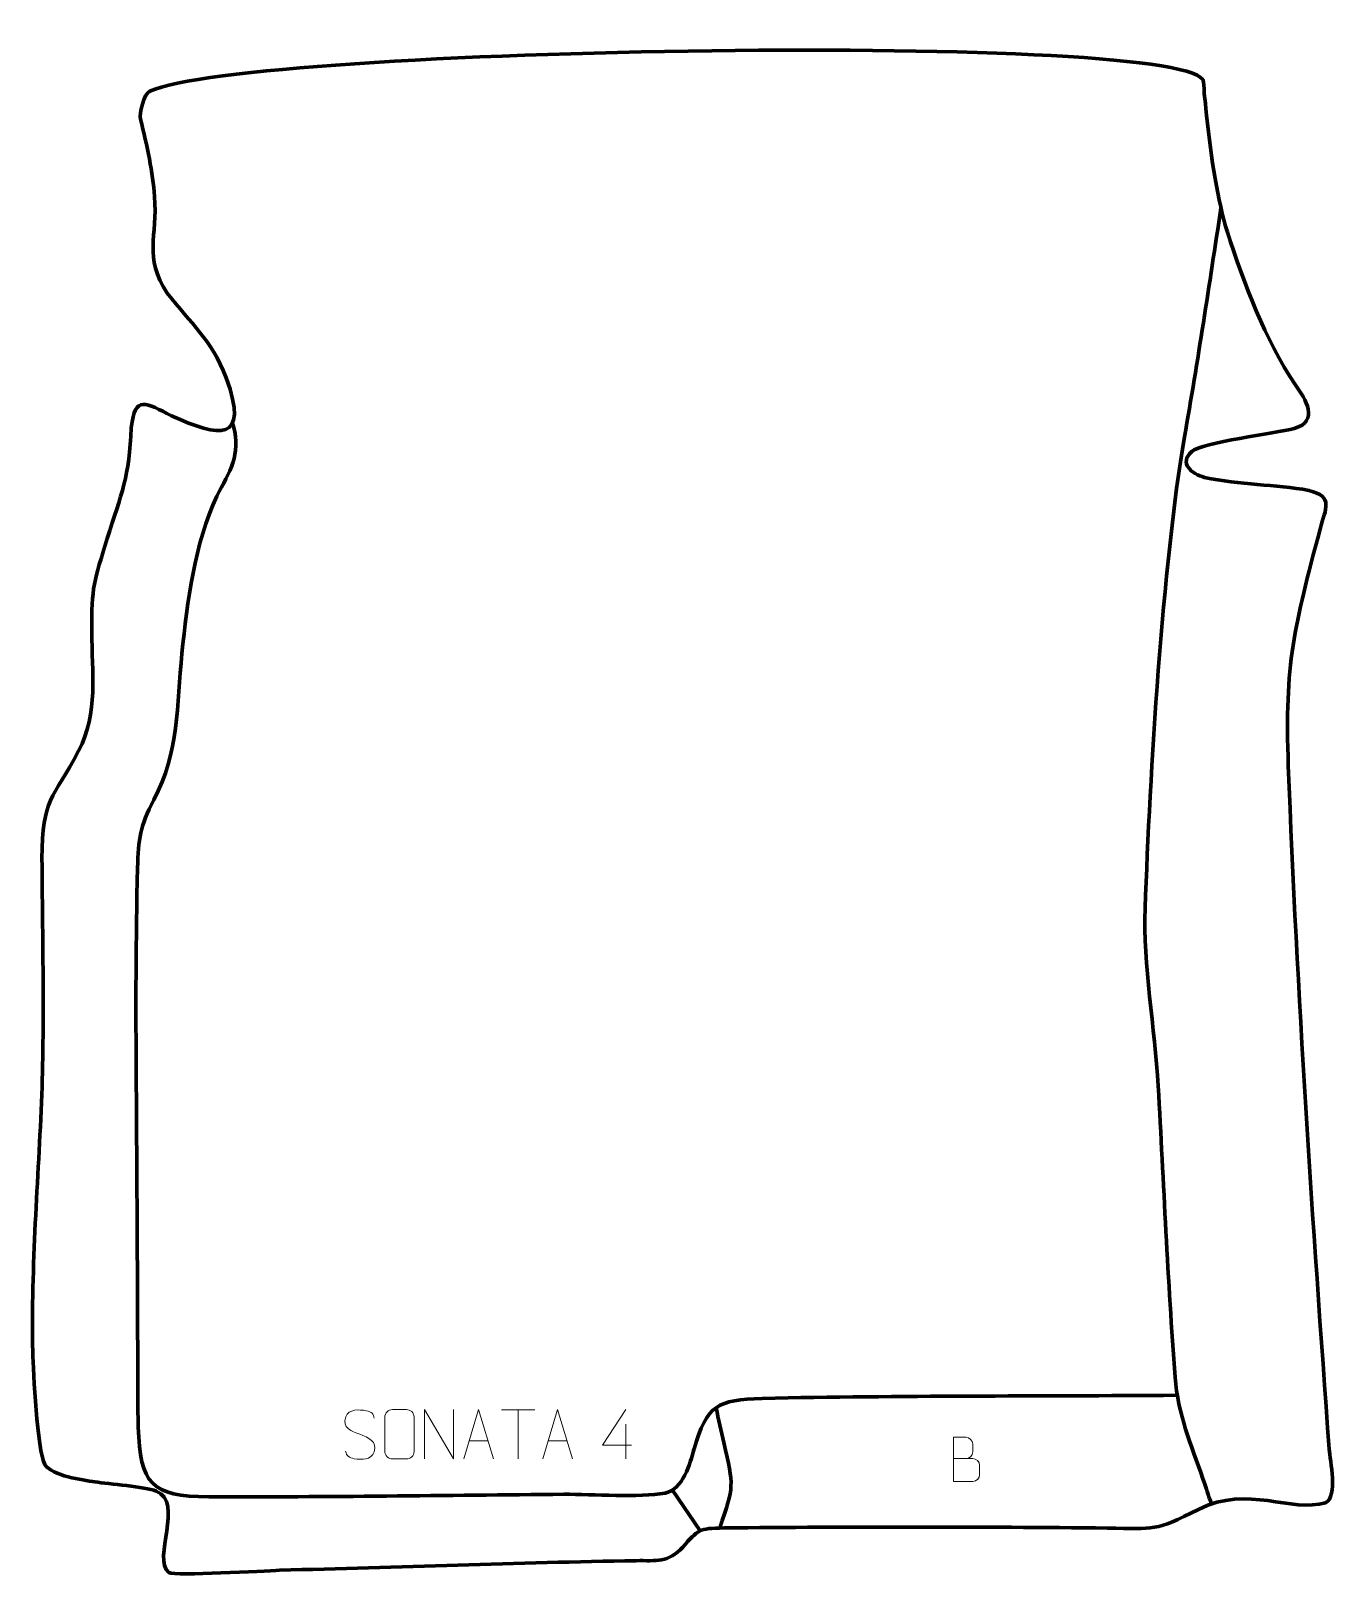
# Model space of a CAD drawing. Header units: millimetres. Extents: x -535 to 126, y -29 to 752.
import ezdxf

# ---------------------------------------------------------------- set-up
doc = ezdxf.new("R2010")
doc.units = ezdxf.units.MM
doc.header["$MEASUREMENT"] = 0
doc.layers.add('layer 2', color=7, linetype='Continuous')
doc.layers.add('layer 3', color=7, linetype='Continuous')

msp = doc.modelspace()

# ---------------------------------------------------------------- linework, layer by layer
at = {"layer": 'layer 2', "color": 142, "lineweight": 158}
for points, knots in [([(66.4491, 662.722), (60.4729, 624.1223), (54.8158, 585.4652), (47.9877, 547.0068), (47.9877, 547.0068), (36.7904, 481.8975), (30.5123, 376.355), (28.0734, 308.7067), (28.0734, 308.7067), (27.0376, 279.9731), (33.0191, 248.0172), (34.6875, 218.7123), (34.6875, 218.7123), (37.4845, 169.5861), (39.5167, 120.4494), (43.229, 71.3747), (43.229, 71.3747), (44.711, 52.3338), (51.2895, 37.6511), (57.3197, 19.9283), (57.3197, 19.9283), (58.7447, 15.6996), (60.1691, 11.4708), (61.592, 7.2414)], [0, 0, 0, 0, 0.14285714, 0.14285714, 0.14285714, 0.14285714, 0.28571429, 0.28571429, 0.28571429, 0.28571429, 0.42857143, 0.42857143, 0.42857143, 0.42857143, 0.57142857, 0.57142857, 0.57142857, 0.57142857, 0.71428571, 0.71428571, 0.71428571, 0.71428571, 1, 1, 1, 1]), ([(43.8831, 62.2152), (-25.8382, 61.691), (-95.9079, 62.1298), (-165.5767, 60.6544), (-165.5767, 60.6544), (-188.1112, 59.9842), (-193.6863, 57.259), (-199.9927, 35.1315), (-199.9927, 35.1315), (-202.2058, 27.3665), (-205.5803, 14.6698), (-214.7221, 12.7673), (-214.7221, 12.7673), (-227.8584, 10.3729), (-251.064, 12.2497), (-265.8377, 12.1215), (-265.8377, 12.1215), (-325.6736, 11.5991), (-385.5641, 10.7279), (-445.3987, 10.8475), (-445.3987, 10.8475), (-474.9923, 10.9067), (-480.1488, 17.6912), (-481.1298, 46.1563), (-481.1298, 46.1563), (-481.1298, 46.1563), (-481.2012, 48.228), (-481.2012, 48.228), (-481.2012, 48.228), (-481.2012, 48.228), (-481.2637, 50.247), (-481.2637, 50.247), (-481.2637, 50.247), (-481.5286, 59.8158), (-481.3879, 69.4012), (-481.3966, 78.9734), (-481.3966, 78.9734), (-481.532, 126.7169), (-481.8507, 174.4981), (-482.1589, 222.2428), (-482.1589, 222.2428), (-482.3943, 257.8295), (-482.4023, 293.3784), (-481.5095, 328.9581), (-481.5095, 328.9581), (-481.1246, 343.7771), (-480.2313, 350.133), (-473.273, 363.4703), (-473.273, 363.4703), (-460.4862, 387.456), (-461.5587, 411.2406), (-459.0713, 437.4013), (-459.0713, 437.4013), (-456.3886, 463.7886), (-452.6201, 492.9161), (-441.3593, 517.1293), (-441.3593, 517.1293), (-435.0013, 529.2639), (-429.0441, 538.103), (-432.9849, 552.33), (-432.9849, 552.33), (-432.9849, 552.33), (-433.5261, 553.8724), (-433.5261, 553.8724)], [0, 0, 0, 0, 0.05882353, 0.05882353, 0.05882353, 0.05882353, 0.11764706, 0.11764706, 0.11764706, 0.11764706, 0.17647059, 0.17647059, 0.17647059, 0.17647059, 0.23529412, 0.23529412, 0.23529412, 0.23529412, 0.29411765, 0.29411765, 0.29411765, 0.29411765, 0.35294118, 0.35294118, 0.35294118, 0.35294118, 0.41176471, 0.41176471, 0.41176471, 0.41176471, 0.47058824, 0.47058824, 0.47058824, 0.47058824, 0.52941176, 0.52941176, 0.52941176, 0.52941176, 0.58823529, 0.58823529, 0.58823529, 0.58823529, 0.64705882, 0.64705882, 0.64705882, 0.64705882, 0.70588235, 0.70588235, 0.70588235, 0.70588235, 0.76470588, 0.76470588, 0.76470588, 0.76470588, 0.82352941, 0.82352941, 0.82352941, 0.82352941, 0.88235294, 0.88235294, 0.88235294, 0.88235294, 1, 1, 1, 1]), ([(-187.0818, -4.9319), (-179.6669, 16.9071), (-179.9538, 15.7236), (-185.0275, 38.3949), (-185.0275, 38.3949), (-186.337, 44.2464), (-187.6692, 50.0738), (-188.8499, 55.9537)], [0, 0, 0, 0, 0.33333333, 0.33333333, 0.33333333, 0.33333333, 1, 1, 1, 1])]:
    msp.add_open_spline(points, degree=3, knots=knots, dxfattribs=at)
at = {"layer": 'layer 2', "color": 250, "lineweight": 9}
for points, knots in [([(-369.0185, 42.4878), (-373.2668, 43.9582), (-378.1749, 45.754), (-376.1698, 51.2743), (-376.1698, 51.2743), (-374.6663, 55.4142), (-369.4527, 55.0257), (-365.8491, 54.4246), (-365.8491, 54.4246), (-362.9885, 53.9474), (-362.1238, 52.7342), (-361.8132, 50.6501)], [0, 0, 0, 0, 0.25, 0.25, 0.25, 0.25, 0.5, 0.5, 0.5, 0.5, 1, 1, 1, 1]), ([(-352.5381, 54.9642), (-350.2124, 54.9642), (-347.8863, 54.9642), (-345.5602, 54.9642), (-345.5602, 54.9642), (-343.6136, 54.9998), (-341.6222, 53.5082), (-341.5955, 51.0706), (-341.5955, 51.0706), (-341.5959, 45.3237), (-341.5959, 39.5764), (-341.5955, 33.8287), (-341.5955, 33.8287), (-341.7353, 31.5053), (-343.4125, 30.0257), (-345.5602, 30.0149), (-345.5602, 30.0149), (-347.8921, 30.0153), (-350.224, 30.0153), (-352.5555, 30.0149), (-352.5555, 30.0149), (-354.4805, 29.9095), (-356.4526, 31.794), (-356.4414, 33.8113), (-356.4414, 33.8113), (-356.4411, 39.5814), (-356.4411, 45.3511), (-356.4414, 51.1204), (-356.4414, 51.1204), (-356.4372, 53.2585), (-354.6905, 54.9777), (-352.5381, 54.9642)], [0, 0, 0, 0, 0.11111111, 0.11111111, 0.11111111, 0.11111111, 0.22222222, 0.22222222, 0.22222222, 0.22222222, 0.33333333, 0.33333333, 0.33333333, 0.33333333, 0.44444444, 0.44444444, 0.44444444, 0.44444444, 0.55555556, 0.55555556, 0.55555556, 0.55555556, 0.66666667, 0.66666667, 0.66666667, 0.66666667, 0.77777778, 0.77777778, 0.77777778, 0.77777778, 1, 1, 1, 1]), ([(-336.3459, 30.011), (-336.3459, 30.011), (-336.3459, 54.9645), (-336.3459, 54.9645), (-336.3459, 54.9645), (-336.3459, 54.9645), (-321.6911, 30.011), (-321.6911, 30.011), (-321.6911, 30.011), (-321.6911, 30.011), (-321.6911, 54.9645), (-321.6911, 54.9645)], [0, 0, 0, 0, 0.25, 0.25, 0.25, 0.25, 0.5, 0.5, 0.5, 0.5, 1, 1, 1, 1]), ([(-316.489, 30.011), (-316.489, 30.011), (-309.118, 54.9645), (-309.118, 54.9645), (-309.118, 54.9645), (-309.118, 54.9645), (-301.5481, 30.011), (-301.5481, 30.011)], [0, 0, 0, 0, 0.33333333, 0.33333333, 0.33333333, 0.33333333, 1, 1, 1, 1]), ([(-276.489, 30.011), (-276.489, 30.011), (-269.118, 54.9645), (-269.118, 54.9645), (-269.118, 54.9645), (-269.118, 54.9645), (-261.5481, 30.011), (-261.5481, 30.011)], [0, 0, 0, 0, 0.33333333, 0.33333333, 0.33333333, 0.33333333, 1, 1, 1, 1]), ([(-231.6078, 36.9043), (-231.6078, 36.9043), (-246.4295, 36.9043), (-246.4295, 36.9043), (-246.4295, 36.9043), (-246.4295, 36.9043), (-234.5519, 54.9748), (-234.5519, 54.9748)], [0, 0, 0, 0, 0.33333333, 0.33333333, 0.33333333, 0.33333333, 1, 1, 1, 1]), ([(-369.0185, 42.4877), (-364.9999, 40.841), (-359.9704, 38.9527), (-361.8044, 33.5924), (-361.8044, 33.5924), (-363.2642, 29.326), (-368.175, 29.5827), (-371.9011, 30.1374), (-371.9011, 30.1374), (-374.6511, 30.5472), (-375.872, 31.7607), (-376.25, 33.8729)], [0, 0, 0, 0, 0.25, 0.25, 0.25, 0.25, 0.5, 0.5, 0.5, 0.5, 1, 1, 1, 1]), ([(-68.8729, 30.2201), (-65.6139, 30.2205), (-62.3545, 30.2205), (-59.0948, 30.2201), (-59.0948, 30.2201), (-57.3255, 30.2046), (-55.6026, 28.6496), (-55.6026, 26.8138), (-55.6026, 26.8138), (-55.6029, 25.803), (-55.6029, 23.0717), (-55.6026, 22.0606), (-55.6026, 22.0606), (-55.5867, 20.3965), (-56.968, 18.5927), (-59.0474, 18.6079), (-59.0474, 18.6079), (-62.3074, 18.6082), (-65.5671, 18.6082), (-68.8264, 18.6079), (-68.8264, 18.6079), (-68.8264, 26.0583), (-68.8264, 33.5084), (-68.8264, 40.9582), (-68.8264, 40.9582), (-66.7003, 40.9582), (-64.5739, 40.9582), (-62.4474, 40.9582), (-62.4474, 40.9582), (-60.9419, 40.974), (-59.0639, 39.2628), (-59.048, 37.5051), (-59.048, 37.5051), (-59.0484, 35.6545), (-59.0484, 35.5238), (-59.048, 33.6729), (-59.048, 33.6729), (-59.0326, 31.8223), (-60.6935, 30.2046), (-62.4939, 30.2201)], [0, 0, 0, 0, 0.09090909, 0.09090909, 0.09090909, 0.09090909, 0.18181818, 0.18181818, 0.18181818, 0.18181818, 0.27272727, 0.27272727, 0.27272727, 0.27272727, 0.36363636, 0.36363636, 0.36363636, 0.36363636, 0.45454545, 0.45454545, 0.45454545, 0.45454545, 0.54545455, 0.54545455, 0.54545455, 0.54545455, 0.63636364, 0.63636364, 0.63636364, 0.63636364, 0.72727273, 0.72727273, 0.72727273, 0.72727273, 0.81818182, 0.81818182, 0.81818182, 0.81818182, 1, 1, 1, 1])]:
    msp.add_open_spline(points, degree=3, knots=knots, dxfattribs=at)
for points in [[(-297.5122, 54.941), (-297.5122, 54.941), (-280.525, 54.941), (-280.525, 54.941)], [(-289.0184, 30.011), (-289.0184, 30.011), (-289.0184, 54.9645), (-289.0184, 54.9645)], [(-234.5519, 47.6654), (-234.5519, 47.6654), (-234.5519, 30.0007), (-234.5519, 30.0007)], [(-313.7664, 39.2604), (-313.7664, 39.2604), (-304.2707, 39.2604), (-304.2707, 39.2604)], [(-273.7664, 39.2604), (-273.7664, 39.2604), (-264.2707, 39.2604), (-264.2707, 39.2604)]]:
    msp.add_open_spline(points, degree=3, dxfattribs=at)
at = {"layer": 'layer 2', "color": 142, "lineweight": 158}
msp.add_open_spline([(-211.0122, 14.2798), (-211.0122, 14.2798), (-196.9211, -6.3733), (-196.9211, -6.3733)], degree=3, dxfattribs=at)
at = {"layer": 'layer 3', "color": 242, "lineweight": 158}
msp.add_open_spline([(57.6641, 726.5722), (58.3219, 715.406), (58.0331, 720.8758), (59.1749, 709.6586), (59.1749, 709.6586), (61.4241, 687.562), (64.7524, 666.4528), (69.7115, 650.6104), (69.7115, 650.6104), (78.1502, 624.5387), (88.5507, 596.2841), (104.0137, 573.5573), (104.0137, 573.5573), (109.2048, 565.9277), (116.4085, 555.0854), (103.5093, 551.2575), (103.5093, 551.2575), (94.0925, 549.0096), (56.6375, 544.0595), (51.6635, 539.6318), (51.6635, 539.6318), (45.0669, 533.7596), (51.523, 528.2663), (58.1352, 526.5504), (58.1352, 526.5504), (76.0453, 522.6277), (93.6619, 523.1235), (110.941, 519.9802), (110.941, 519.9802), (123.577, 516.5924), (119.3878, 511.1616), (116.5761, 500.4121), (116.5761, 500.4121), (103.4998, 451.1511), (98.5856, 432.4821), (100.494, 380.6054), (100.494, 380.6054), (104.9699, 265.5718), (112.7006, 149.8048), (121.1891, 34.9803), (121.1891, 34.9803), (121.6267, 29.0612), (125.6673, 11.069), (119.3462, 7.8972), (119.3462, 7.8972), (101.82, 2.5071), (80.2854, 17.2015), (55.05, 4.5049), (55.05, 4.5049), (32.7314, -6.7242), (33.4934, -5.2433), (8.9983, -4.9711), (8.9983, -4.9711), (-55.5026, -4.2628), (-120.4888, -4.2273), (-184.99, -4.9001), (-184.99, -4.9001), (-197.7694, -5.0334), (-197.998, -5.9078), (-205.7418, -14.5396), (-205.7418, -14.5396), (-213.1166, -22.76), (-219.0373, -21.2739), (-229.3924, -21.443), (-229.3924, -21.443), (-289.3419, -22.4219), (-349.6739, -24.6984), (-409.6607, -26.2969), (-409.6607, -26.2969), (-417.5378, -26.6012), (-462.152, -29.2439), (-465.7344, -27.4167), (-465.7344, -27.4167), (-474.2466, -20.4684), (-457.761, 8.0363), (-472.1041, 13.7757), (-472.1041, 13.7757), (-477.7068, 16.0176), (-496.0209, 17.3617), (-503.0542, 18.4225), (-503.0542, 18.4225), (-509.413, 19.3816), (-524.558, 21.4465), (-528.3651, 27.1241), (-528.3651, 27.1241), (-532.268, 34.7467), (-534.2629, 74.0736), (-534.4809, 84.0996), (-534.4809, 84.0996), (-535.4289, 127.7064), (-531.6473, 170.8789), (-529.929, 214.3579), (-529.929, 214.3579), (-528.5204, 254.3818), (-529.6099, 293.7385), (-529.8408, 333.7043), (-529.8408, 333.7043), (-529.4738, 364.7822), (-524.777, 362.9736), (-511.2845, 388.1545), (-511.2845, 388.1545), (-501.1894, 407.7779), (-504.618, 427.4505), (-504.6649, 448.5943), (-504.6649, 448.5943), (-504.9426, 470.8756), (-503.3352, 474.3015), (-496.7998, 495.6079), (-496.7998, 495.6079), (-489.6241, 518.4565), (-485.5539, 526.9061), (-484.6776, 551.6864), (-484.6776, 551.6864), (-482.8142, 568.9125), (-477.2055, 563.8994), (-464.272, 557.75), (-464.272, 557.75), (-440.2206, 546.6357), (-424.6538, 543.8769), (-436.6748, 576.9123), (-436.6748, 576.9123), (-444.5887, 597.0516), (-454.1332, 603.7795), (-466.5312, 619.7294), (-466.5312, 619.7294), (-478.5713, 638.2492), (-471.2999, 648.1959), (-472.9069, 668.6888), (-472.9069, 668.6888), (-473.8418, 680.6106), (-476.6174, 694.2302), (-479.9715, 707.694), (-479.9715, 707.694), (-480.6619, 710.4655), (-478.4627, 720.4404), (-475.208, 721.9458), (-475.208, 721.9458), (-426.5191, 744.4655), (56.1424, 752.4022), (57.6641, 726.5722)], degree=3, knots=[0, 0, 0, 0, 0.02777778, 0.02777778, 0.02777778, 0.02777778, 0.05555556, 0.05555556, 0.05555556, 0.05555556, 0.08333333, 0.08333333, 0.08333333, 0.08333333, 0.11111111, 0.11111111, 0.11111111, 0.11111111, 0.13888889, 0.13888889, 0.13888889, 0.13888889, 0.16666667, 0.16666667, 0.16666667, 0.16666667, 0.19444444, 0.19444444, 0.19444444, 0.19444444, 0.22222222, 0.22222222, 0.22222222, 0.22222222, 0.25, 0.25, 0.25, 0.25, 0.27777778, 0.27777778, 0.27777778, 0.27777778, 0.30555556, 0.30555556, 0.30555556, 0.30555556, 0.33333333, 0.33333333, 0.33333333, 0.33333333, 0.36111111, 0.36111111, 0.36111111, 0.36111111, 0.38888889, 0.38888889, 0.38888889, 0.38888889, 0.41666667, 0.41666667, 0.41666667, 0.41666667, 0.44444444, 0.44444444, 0.44444444, 0.44444444, 0.47222222, 0.47222222, 0.47222222, 0.47222222, 0.5, 0.5, 0.5, 0.5, 0.52777778, 0.52777778, 0.52777778, 0.52777778, 0.55555556, 0.55555556, 0.55555556, 0.55555556, 0.58333333, 0.58333333, 0.58333333, 0.58333333, 0.61111111, 0.61111111, 0.61111111, 0.61111111, 0.63888889, 0.63888889, 0.63888889, 0.63888889, 0.66666667, 0.66666667, 0.66666667, 0.66666667, 0.69444444, 0.69444444, 0.69444444, 0.69444444, 0.72222222, 0.72222222, 0.72222222, 0.72222222, 0.75, 0.75, 0.75, 0.75, 0.77777778, 0.77777778, 0.77777778, 0.77777778, 0.80555556, 0.80555556, 0.80555556, 0.80555556, 0.83333333, 0.83333333, 0.83333333, 0.83333333, 0.86111111, 0.86111111, 0.86111111, 0.86111111, 0.88888889, 0.88888889, 0.88888889, 0.88888889, 0.91666667, 0.91666667, 0.91666667, 0.91666667, 0.94444444, 0.94444444, 0.94444444, 0.94444444, 1, 1, 1, 1], dxfattribs=at)

doc.saveas('drawing.dxf')
